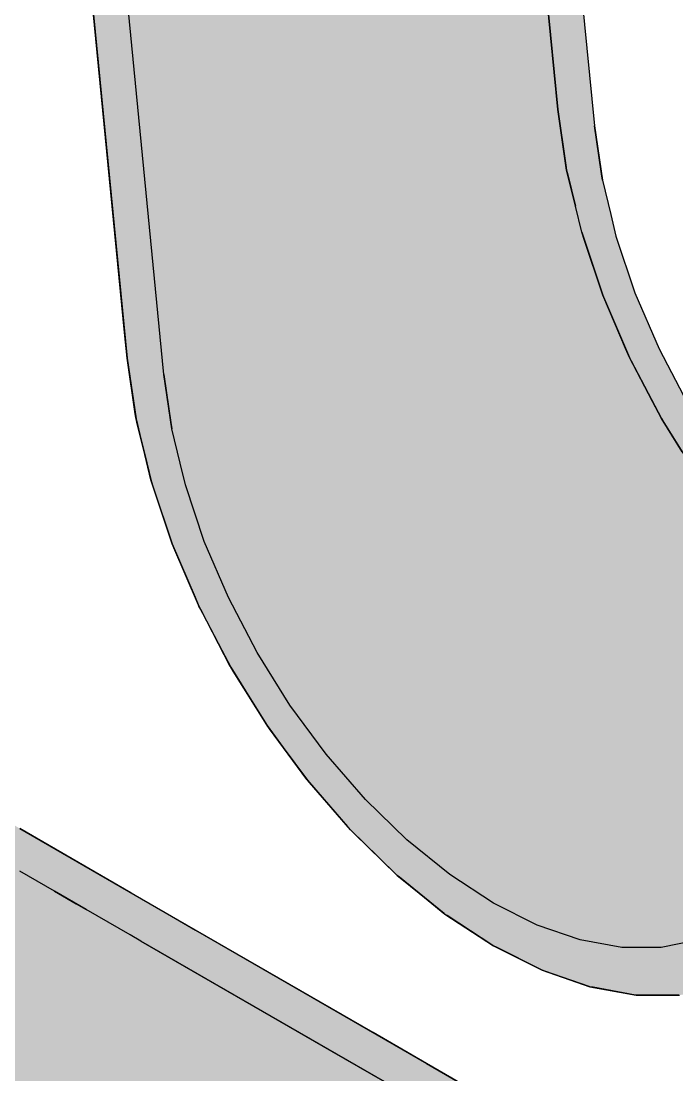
# Model space of a CAD drawing. Extents: x 0 to 2378, y 0 to 1682.
# Drawn here: x 1362.5 to 1400.2, y 1228.6 to 1289.1 of the extents above; entities that cross this region are included whole.
import ezdxf

# ---------------------------------------------------------------- set-up
doc = ezdxf.new("R2010")
doc.units = 0
doc.layers.add('SOMBRA', color=8, linetype='CONTINUOUS')
doc.layers.add('VISIBLE', color=7, linetype='CONTINUOUS')

msp = doc.modelspace()

# ---------------------------------------------------------------- linework, layer by layer
at = {"layer": 'SOMBRA', "color": 253}
for points in [[(1390.3902, 1314.7906), (1389.1941, 1339.7627), (1395.4851, 1283.1136)], [(1389.1941, 1339.7627), (1389.9138, 1339.4721), (1395.4851, 1283.1136)], [(1389.9138, 1339.4721), (1390.0124, 1339.4323), (1395.4851, 1283.1136)], [(1368.6292, 1269.7557), (1389.5483, 1323.4544), (1393.3779, 1284.0444)], [(1368.6292, 1269.7557), (1373.8936, 1314.4161), (1389.5483, 1323.4544)], [(1390.4384, 1314.2946), (1390.3902, 1314.7906), (1395.4851, 1283.1136)], [(1364.7995, 1309.1657), (1373.8936, 1314.4161), (1368.4858, 1271.2305)], [(1368.6292, 1269.7557), (1368.4858, 1271.2305), (1373.8936, 1314.4161)], [(1394.114, 1279.667), (1393.3779, 1284.0444), (1390.4384, 1314.2946)], [(1394.114, 1279.667), (1390.4384, 1314.2946), (1395.9447, 1279.9905)], [(1390.4384, 1314.2946), (1395.4851, 1283.1136), (1395.9447, 1279.9905)], [(1370.747, 1267.5062), (1368.6292, 1269.7557), (1393.3779, 1284.0444)], [(1370.747, 1267.5062), (1393.3779, 1284.0444), (1393.853, 1280.8465)], [(1394.114, 1279.667), (1393.8941, 1280.5702), (1393.3779, 1284.0444)], [(1369.1453, 1266.2815), (1393.853, 1280.8465), (1393.8941, 1280.5702)], [(1369.1453, 1266.2815), (1370.747, 1267.5062), (1393.853, 1280.8465)], [(1392.5712, 1279.5841), (1369.1453, 1266.2815), (1393.8941, 1280.5702)], [(1379.8739, 1270.1184), (1393.9416, 1280.3752), (1394.3973, 1278.5035)], [(1379.8739, 1270.1184), (1392.5712, 1279.5841), (1393.9416, 1280.3752)], [(1392.5712, 1279.5841), (1393.8941, 1280.5702), (1393.9416, 1280.3752)], [(1394.3973, 1278.5035), (1394.114, 1279.667), (1395.9447, 1279.9905)], [(1394.3973, 1278.5035), (1395.9447, 1279.9905), (1396.4267, 1278.0173)], [(1392.5712, 1279.5841), (1369.1928, 1266.0865), (1369.1453, 1266.2815)], [(1392.5712, 1279.5841), (1369.6486, 1264.2148), (1369.1928, 1266.0865)], [(1392.5712, 1279.5841), (1379.8739, 1270.1184), (1369.6486, 1264.2148)], [(1370.0151, 1262.7094), (1394.3973, 1278.5035), (1394.7638, 1276.998)], [(1370.0151, 1262.7094), (1379.8739, 1270.1184), (1394.3973, 1278.5035)], [(1394.9061, 1276.5731), (1394.7638, 1276.998), (1394.3973, 1278.5035)], [(1394.9061, 1276.5731), (1394.3973, 1278.5035), (1396.4267, 1278.0173)], [(1394.9061, 1276.5731), (1396.4267, 1278.0173), (1396.7296, 1276.7776)], [(1395.958, 1273.4297), (1394.9061, 1276.5731), (1396.7296, 1276.7776)], [(1395.958, 1273.4297), (1396.7296, 1276.7776), (1397.8185, 1273.5198)], [(1397.2845, 1270.3178), (1395.958, 1273.4297), (1397.8185, 1273.5198)], [(1397.2845, 1270.3178), (1395.973, 1273.385), (1395.958, 1273.4297)], [(1397.2845, 1270.3178), (1397.8185, 1273.5198), (1399.2045, 1270.2946)], [(1369.6486, 1264.2148), (1379.8739, 1270.1184), (1370.0028, 1262.7597)], [(1370.0151, 1262.7094), (1370.0028, 1262.7597), (1379.8739, 1270.1184)], [(1399.2045, 1270.2946), (1374.4557, 1256.0059), (1376.1033, 1252.8502)], [(1400.852, 1267.1389), (1399.2045, 1270.2946), (1376.1033, 1252.8502)], [(1398.8233, 1267.2768), (1397.5074, 1269.7965), (1397.2845, 1270.3178)], [(1398.8233, 1267.2768), (1397.2845, 1270.3178), (1399.2045, 1270.2946)], [(1398.8233, 1267.2768), (1399.2045, 1270.2946), (1400.852, 1267.1389)], [(1370.747, 1267.5062), (1369.1043, 1266.5578), (1368.6292, 1269.7557)], [(1370.747, 1267.5062), (1369.1381, 1266.3305), (1369.1043, 1266.5578)], [(1369.1453, 1266.2815), (1369.1381, 1266.3305), (1370.747, 1267.5062)], [(1400.852, 1267.1389), (1376.1033, 1252.8502), (1377.9842, 1249.8291)], [(1402.7329, 1264.1178), (1400.852, 1267.1389), (1377.9842, 1249.8291)], [(1400.5315, 1264.3775), (1399.3388, 1266.2897), (1398.8233, 1267.2768)], [(1400.5315, 1264.3775), (1398.8233, 1267.2768), (1400.852, 1267.1389)], [(1402.7329, 1264.1178), (1377.9842, 1249.8291), (1380.0701, 1247)], [(1404.8189, 1261.2887), (1402.7329, 1264.1178), (1380.0701, 1247)], [(1404.8189, 1261.2887), (1380.0701, 1247), (1382.3258, 1244.3994)], [(1407.0746, 1258.6881), (1404.8189, 1261.2887), (1382.3258, 1244.3994)], [(1359.1539, 1245.0485), (1362.6325, 1242.3146), (1361.7175, 1242.8089)], [(1360.2499, 1244.1871), (1364.0322, 1241.5584), (1362.6325, 1242.3146)], [(1361.3601, 1243.4155), (1366.4522, 1240.2509), (1364.0322, 1241.5584)], [(1360.6419, 1243.1715), (1364.0024, 1239.61), (1359.953, 1241.9418)], [(1360.6419, 1243.1715), (1361.5339, 1242.6542), (1365.7056, 1238.6292)], [(1360.6419, 1243.1715), (1365.7056, 1238.6292), (1364.0024, 1239.61)], [(1360.9359, 1243.2312), (1362.6064, 1242.0324), (1361.5339, 1242.6542)], [(1360.9359, 1243.2312), (1361.7175, 1242.8089), (1362.6064, 1242.0324)], [(1361.5339, 1242.6542), (1362.6064, 1242.0324), (1368.0413, 1237.2843)], [(1361.5339, 1242.6542), (1368.0413, 1237.2843), (1365.7056, 1238.6292)], [(1361.7175, 1242.8089), (1364.0752, 1241.1807), (1362.6064, 1242.0324)], [(1361.7175, 1242.8089), (1362.6325, 1242.3146), (1364.0752, 1241.1807)], [(1362.4703, 1242.7256), (1371.1911, 1237.6906), (1366.4522, 1240.2509)], [(1362.6325, 1242.3146), (1367.0942, 1239.4302), (1364.0752, 1241.1807)], [(1362.6325, 1242.3146), (1364.0322, 1241.5584), (1367.0942, 1239.4302)], [(1364.0196, 1239.5917), (1361.2045, 1241.0559), (1359.953, 1241.9418)], [(1364.0024, 1239.61), (1364.0196, 1239.5917), (1359.953, 1241.9418)], [(1362.6064, 1242.0324), (1364.0752, 1241.1807), (1370.1446, 1236.4105)], [(1362.6064, 1242.0324), (1369.7101, 1236.3234), (1368.0413, 1237.2843)], [(1362.6064, 1242.0324), (1370.1446, 1236.4105), (1369.7101, 1236.3234)], [(1364.0322, 1241.5584), (1371.7473, 1236.7321), (1367.0942, 1239.4302)], [(1364.0322, 1241.5584), (1366.4522, 1240.2509), (1372.0246, 1236.7878)], [(1364.0322, 1241.5584), (1372.0246, 1236.7878), (1371.7473, 1236.7321)], [(1364.3544, 1239.2369), (1362.4703, 1240.2761), (1361.2045, 1241.0559)], [(1364.0196, 1239.5917), (1364.3544, 1239.2369), (1361.2045, 1241.0559)], [(1364.0752, 1241.1807), (1367.0942, 1239.4302), (1371.1489, 1236.6121)], [(1364.0752, 1241.1807), (1371.1489, 1236.6121), (1370.1446, 1236.4105)], [(1364.3544, 1239.2369), (1364.4552, 1239.1301), (1362.4703, 1240.2761)], [(1366.4522, 1240.2509), (1371.1911, 1237.6906), (1372.5665, 1236.8965)], [(1366.4522, 1240.2509), (1372.5665, 1236.8965), (1372.0246, 1236.7878)], [(1364.0024, 1239.61), (1365.7362, 1238.5998), (1364.0196, 1239.5917)], [(1364.0024, 1239.61), (1365.7056, 1238.6292), (1365.7362, 1238.5998)], [(1364.0196, 1239.5917), (1366.1513, 1238.1992), (1364.3544, 1239.2369)], [(1364.0196, 1239.5917), (1365.7362, 1238.5998), (1366.1513, 1238.1992)], [(1364.3544, 1239.2369), (1366.2762, 1238.0788), (1364.4552, 1239.1301)], [(1364.3544, 1239.2369), (1366.1513, 1238.1992), (1366.2762, 1238.0788)], [(1367.0942, 1239.4302), (1371.7473, 1236.7321), (1371.1489, 1236.6121)], [(1365.7056, 1238.6292), (1368.0975, 1237.2352), (1365.7362, 1238.5998)], [(1365.7056, 1238.6292), (1368.0413, 1237.2843), (1368.0975, 1237.2352)], [(1365.7362, 1238.5998), (1368.6372, 1236.7637), (1366.1513, 1238.1992)], [(1365.7362, 1238.5998), (1368.0975, 1237.2352), (1368.6372, 1236.7637)], [(1366.1513, 1238.1992), (1368.7995, 1236.6219), (1366.2762, 1238.0788)], [(1366.1513, 1238.1992), (1368.6372, 1236.7637), (1368.7995, 1236.6219)], [(1368.0413, 1237.2843), (1369.6844, 1236.3182), (1368.0975, 1237.2352)], [(1368.0413, 1237.2843), (1369.7101, 1236.3234), (1369.6844, 1236.3182)], [(1368.0975, 1237.2352), (1369.4798, 1236.2771), (1368.6372, 1236.7637)], [(1368.0975, 1237.2352), (1369.6844, 1236.3182), (1369.4798, 1236.2771)], [(1368.6372, 1236.7637), (1369.4181, 1236.2648), (1368.7995, 1236.6219)], [(1368.6372, 1236.7637), (1369.4798, 1236.2771), (1369.4181, 1236.2648)], [(1371.7473, 1236.7321), (1383.6861, 1228.2757), (1369.7101, 1236.3234)], [(1372.5665, 1236.8965), (1385.1776, 1228.9448), (1371.7473, 1236.7321)], [(1371.7473, 1236.7321), (1385.1776, 1228.9448), (1383.6861, 1228.2757)], [(1372.5665, 1236.8965), (1385.8313, 1229.2381), (1385.1776, 1228.9448)], [(1369.4798, 1236.2771), (1383.4438, 1228.167), (1369.4181, 1236.2648)], [(1369.6844, 1236.3182), (1383.4889, 1228.1872), (1369.4798, 1236.2771)], [(1369.4798, 1236.2771), (1383.4889, 1228.1872), (1383.4438, 1228.167)], [(1369.7101, 1236.3234), (1383.6385, 1228.2544), (1369.6844, 1236.3182)], [(1369.6844, 1236.3182), (1383.6385, 1228.2544), (1383.4889, 1228.1872)], [(1369.7101, 1236.3234), (1383.6861, 1228.2757), (1383.6385, 1228.2544)], [(1385.1776, 1228.9448), (1394.38, 1222.1179), (1383.6861, 1228.2757)], [(1385.8313, 1229.2381), (1395.4928, 1222.9637), (1385.1776, 1228.9448)], [(1385.1776, 1228.9448), (1395.4928, 1222.9637), (1394.38, 1222.1179)], [(1385.8313, 1229.2381), (1396.0134, 1223.3595), (1395.4928, 1222.9637)]]:
    msp.add_solid(points, dxfattribs=at)
at = {"layer": 'SOMBRA', "color": 252}
for points in [[(1395.4851, 1283.1136), (1390.0124, 1339.4323), (1378.5746, 1332.8287)], [(1365.2636, 1325.1436), (1370.7363, 1268.8249), (1378.5746, 1332.8287)], [(1395.4851, 1283.1136), (1378.5746, 1332.8287), (1370.7363, 1268.8249)], [(1363.1645, 1325.9912), (1365.6414, 1300.5019), (1370.7363, 1268.8249)], [(1363.1645, 1325.9912), (1370.7363, 1268.8249), (1364.4453, 1325.474)], [(1364.4453, 1325.474), (1370.7363, 1268.8249), (1365.165, 1325.1834)], [(1365.165, 1325.1834), (1370.7363, 1268.8249), (1365.2636, 1325.1436)], [(1365.6896, 1300.0059), (1370.7363, 1268.8249), (1365.6414, 1300.5019)], [(1368.6292, 1269.7557), (1371.196, 1265.7018), (1365.6896, 1300.0059)], [(1365.6896, 1300.0059), (1371.196, 1265.7018), (1370.7363, 1268.8249)], [(1395.4851, 1283.1136), (1370.7363, 1268.8249), (1371.1415, 1266.0716)], [(1395.4851, 1283.1136), (1371.1415, 1266.0716), (1374.0723, 1267.7637)], [(1395.8903, 1280.3603), (1395.4851, 1283.1136), (1374.0723, 1267.7637)], [(1395.9447, 1279.9905), (1395.8903, 1280.3603), (1374.0723, 1267.7637)], [(1381.2273, 1269.2419), (1395.9447, 1279.9905), (1371.196, 1265.7018)], [(1395.9447, 1279.9905), (1374.0723, 1267.7637), (1371.196, 1265.7018)], [(1396.4267, 1278.0173), (1395.9447, 1279.9905), (1381.2273, 1269.2419)], [(1396.7296, 1276.7776), (1396.4267, 1278.0173), (1381.2273, 1269.2419)], [(1393.6117, 1276.125), (1370.0151, 1262.7094), (1394.7638, 1276.998)], [(1371.2242, 1259.0964), (1394.8221, 1276.8238), (1395.973, 1273.385)], [(1371.2242, 1259.0964), (1393.6117, 1276.125), (1394.8221, 1276.8238)], [(1396.7296, 1276.7776), (1381.2273, 1269.2419), (1371.9808, 1262.4889)], [(1396.7296, 1276.7776), (1371.9808, 1262.4889), (1373.0698, 1259.2311)], [(1397.8185, 1273.5198), (1396.7296, 1276.7776), (1373.0698, 1259.2311)], [(1393.6117, 1276.125), (1394.7638, 1276.998), (1394.8221, 1276.8238)], [(1393.6117, 1276.125), (1370.0734, 1262.5351), (1370.0151, 1262.7094)], [(1393.6117, 1276.125), (1371.2072, 1259.1472), (1370.0734, 1262.5351)], [(1371.2242, 1259.0964), (1371.2072, 1259.1472), (1393.6117, 1276.125)], [(1394.4276, 1272.1995), (1371.2242, 1259.0964), (1395.973, 1273.385)], [(1372.7587, 1255.5079), (1396.0736, 1273.1497), (1397.5074, 1269.7965)], [(1372.7587, 1255.5079), (1394.4276, 1272.1995), (1396.0736, 1273.1497)], [(1397.8185, 1273.5198), (1373.0698, 1259.2311), (1374.4557, 1256.0059)], [(1399.2045, 1270.2946), (1397.8185, 1273.5198), (1374.4557, 1256.0059)], [(1394.4276, 1272.1995), (1395.973, 1273.385), (1396.0736, 1273.1497)], [(1394.4276, 1272.1995), (1371.3249, 1258.8611), (1371.2242, 1259.0964)], [(1394.4276, 1272.1995), (1372.7371, 1255.5584), (1371.3249, 1258.8611)], [(1372.7587, 1255.5079), (1372.7371, 1255.5584), (1394.4276, 1272.1995)], [(1368.6292, 1269.7557), (1369.1453, 1266.2815), (1369.3652, 1265.3783)], [(1368.6292, 1269.7557), (1369.3652, 1265.3783), (1371.196, 1265.7018)], [(1396.1974, 1268.7833), (1372.7587, 1255.5079), (1397.5074, 1269.7965)], [(1374.5901, 1252.001), (1397.6105, 1269.5991), (1399.3388, 1266.2897)], [(1374.5901, 1252.001), (1396.1974, 1268.7833), (1397.6105, 1269.5991)], [(1396.1974, 1268.7833), (1397.5074, 1269.7965), (1397.6105, 1269.5991)], [(1381.2273, 1269.2419), (1371.196, 1265.7018), (1371.678, 1263.7286)], [(1381.2273, 1269.2419), (1371.678, 1263.7286), (1371.9808, 1262.4889)], [(1396.1974, 1268.7833), (1372.8618, 1255.3104), (1372.7587, 1255.5079)], [(1396.1974, 1268.7833), (1374.5643, 1252.0504), (1372.8618, 1255.3104)], [(1374.5901, 1252.001), (1374.5643, 1252.0504), (1396.1974, 1268.7833)], [(1371.1415, 1266.0716), (1371.196, 1265.7018), (1374.0723, 1267.7637)], [(1397.8225, 1265.1134), (1374.5901, 1252.001), (1399.3388, 1266.2897)], [(1397.8225, 1265.1134), (1399.3388, 1266.2897), (1399.4767, 1266.0685)], [(1369.6486, 1264.2148), (1371.196, 1265.7018), (1369.3652, 1265.3783)], [(1369.6486, 1264.2148), (1371.678, 1263.7286), (1371.196, 1265.7018)], [(1376.6831, 1248.6452), (1399.4767, 1266.0685), (1401.4318, 1262.9339)], [(1376.6831, 1248.6452), (1397.8225, 1265.1134), (1399.4767, 1266.0685)], [(1397.8225, 1265.1134), (1374.728, 1251.7799), (1374.5901, 1252.001)], [(1397.8225, 1265.1134), (1376.6536, 1248.6925), (1374.728, 1251.7799)], [(1376.6831, 1248.6452), (1376.6536, 1248.6925), (1397.8225, 1265.1134)], [(1370.0151, 1262.7094), (1371.678, 1263.7286), (1369.6486, 1264.2148)], [(1370.0151, 1262.7094), (1371.9808, 1262.4889), (1371.678, 1263.7286)], [(1370.0151, 1262.7094), (1370.1573, 1262.2844), (1371.9808, 1262.4889)], [(1400.1124, 1261.9125), (1376.6831, 1248.6452), (1401.4318, 1262.9339)], [(1379.0024, 1245.5017), (1401.5662, 1262.7518), (1403.7512, 1259.7904)], [(1379.0024, 1245.5017), (1400.1124, 1261.9125), (1401.5662, 1262.7518)], [(1400.1124, 1261.9125), (1401.4318, 1262.9339), (1401.5662, 1262.7518)], [(1371.2093, 1259.141), (1371.9808, 1262.4889), (1370.1573, 1262.2844)], [(1371.2093, 1259.141), (1373.0698, 1259.2311), (1371.9808, 1262.4889)], [(1400.1124, 1261.9125), (1376.8174, 1248.4631), (1376.6831, 1248.6452)], [(1400.1124, 1261.9125), (1378.9697, 1245.546), (1376.8174, 1248.4631)], [(1379.0024, 1245.5017), (1378.9697, 1245.546), (1400.1124, 1261.9125)], [(1402.7499, 1259.0203), (1379.0024, 1245.5017), (1403.7512, 1259.7904)], [(1381.5056, 1242.6113), (1402.7499, 1259.0203), (1403.862, 1259.6623)], [(1381.5056, 1242.6113), (1403.862, 1259.6623), (1406.2543, 1256.9)], [(1371.2242, 1259.0964), (1373.0698, 1259.2311), (1371.2093, 1259.141)], [(1371.2242, 1259.0964), (1374.4557, 1256.0059), (1373.0698, 1259.2311)], [(1371.2242, 1259.0964), (1372.5358, 1256.0291), (1374.4557, 1256.0059)], [(1402.7499, 1259.0203), (1379.1133, 1245.3736), (1379.0024, 1245.5017)], [(1402.7499, 1259.0203), (1381.4703, 1242.652), (1379.1133, 1245.3736)], [(1381.5056, 1242.6113), (1381.4703, 1242.652), (1402.7499, 1259.0203)], [(1404.7484, 1255.755), (1381.5056, 1242.6113), (1406.2543, 1256.9)], [(1384.1572, 1240.0352), (1406.4322, 1256.7272), (1408.906, 1254.3239)], [(1384.1572, 1240.0352), (1404.7484, 1255.755), (1406.4322, 1256.7272)], [(1372.7587, 1255.5079), (1374.4557, 1256.0059), (1372.5358, 1256.0291)], [(1372.7587, 1255.5079), (1376.1033, 1252.8502), (1374.4557, 1256.0059)], [(1372.7587, 1255.5079), (1374.0745, 1252.9882), (1376.1033, 1252.8502)], [(1404.7484, 1255.755), (1381.6834, 1242.4385), (1381.5056, 1242.6113)], [(1404.7484, 1255.755), (1384.1199, 1240.0715), (1381.6834, 1242.4385)], [(1384.1572, 1240.0352), (1384.1199, 1240.0715), (1404.7484, 1255.755)], [(1407.8138, 1253.5075), (1384.1572, 1240.0352), (1408.906, 1254.3239)], [(1386.9008, 1237.8144), (1407.8138, 1253.5075), (1409.04, 1254.2155)], [(1386.9008, 1237.8144), (1409.04, 1254.2155), (1411.6495, 1252.1031)], [(1374.5901, 1252.001), (1376.1033, 1252.8502), (1374.0745, 1252.9882)], [(1407.8138, 1253.5075), (1384.2912, 1239.9268), (1384.1572, 1240.0352)], [(1407.8138, 1253.5075), (1386.8622, 1237.8457), (1384.2912, 1239.9268)], [(1386.9008, 1237.8144), (1386.8622, 1237.8457), (1407.8138, 1253.5075)], [(1374.5901, 1252.001), (1377.9842, 1249.8291), (1376.1033, 1252.8502)], [(1374.5901, 1252.001), (1375.7827, 1250.0888), (1377.9842, 1249.8291)], [(1410.6267, 1251.3549), (1386.9008, 1237.8144), (1411.6495, 1252.1031)], [(1389.6939, 1235.9895), (1410.6267, 1251.3549), (1411.7776, 1252.0194)], [(1389.6939, 1235.9895), (1411.7776, 1252.0194), (1414.4426, 1250.2782)], [(1410.6267, 1251.3549), (1387.0289, 1237.7307), (1386.9008, 1237.8144)], [(1410.6267, 1251.3549), (1389.6545, 1236.0152), (1387.0289, 1237.7307)], [(1389.6939, 1235.9895), (1389.6545, 1236.0152), (1410.6267, 1251.3549)], [(1376.6831, 1248.6452), (1377.9842, 1249.8291), (1375.7827, 1250.0888)], [(1413.0892, 1249.3141), (1389.6939, 1235.9895), (1414.4426, 1250.2782)], [(1392.4869, 1234.5892), (1413.0892, 1249.3141), (1414.612, 1250.1932)], [(1392.4869, 1234.5892), (1414.612, 1250.1932), (1417.2357, 1248.8779)], [(1376.6831, 1248.6452), (1380.0701, 1247), (1377.9842, 1249.8291)], [(1413.0892, 1249.3141), (1389.8633, 1235.9046), (1389.6939, 1235.9895)], [(1413.0892, 1249.3141), (1392.4476, 1234.6089), (1389.8633, 1235.9046)], [(1392.4869, 1234.5892), (1392.4476, 1234.6089), (1413.0892, 1249.3141)], [(1416.0625, 1248.0677), (1392.4869, 1234.5892), (1417.2357, 1248.8779)], [(1395.2305, 1233.6421), (1416.0625, 1248.0677), (1417.3796, 1248.8282)], [(1395.2305, 1233.6421), (1417.3796, 1248.8282), (1419.9793, 1247.9308)], [(1376.6831, 1248.6452), (1377.6041, 1247.397), (1380.0701, 1247)], [(1416.0625, 1248.0677), (1392.6309, 1234.5395), (1392.4869, 1234.5892)], [(1416.0625, 1248.0677), (1395.1919, 1233.6554), (1392.6309, 1234.5395)], [(1395.2305, 1233.6421), (1395.1919, 1233.6554), (1416.0625, 1248.0677)], [(1418.3647, 1246.8536), (1395.2305, 1233.6421), (1419.9793, 1247.9308)], [(1397.8822, 1233.1563), (1418.3647, 1246.8536), (1420.1699, 1247.8958)], [(1397.8822, 1233.1563), (1420.1699, 1247.8958), (1422.6309, 1247.445)], [(1379.0024, 1245.5017), (1380.0701, 1247), (1377.6041, 1247.397)], [(1379.0024, 1245.5017), (1382.3258, 1244.3994), (1380.0701, 1247)], [(1421.3402, 1246.6172), (1397.8822, 1233.1563), (1422.6309, 1247.445)], [(1418.3647, 1246.8536), (1395.4212, 1233.6071), (1395.2305, 1233.6421)], [(1418.3647, 1246.8536), (1397.8448, 1233.1631), (1395.4212, 1233.6071)], [(1397.8822, 1233.1563), (1397.8448, 1233.1631), (1418.3647, 1246.8536)], [(1421.3402, 1246.6172), (1398.0251, 1233.1563), (1397.8822, 1233.1563)], [(1421.3402, 1246.6172), (1400.3501, 1233.1563), (1398.0251, 1233.1563)], [(1379.0024, 1245.5017), (1379.47, 1244.9617), (1382.3258, 1244.3994)], [(1381.2952, 1242.8542), (1382.3258, 1244.3994), (1379.47, 1244.9617)], [(1381.2952, 1242.8542), (1384.7088, 1242.0847), (1382.3258, 1244.3994)], [(1381.5056, 1242.6113), (1384.7088, 1242.0847), (1381.2952, 1242.8542)], [(1381.5056, 1242.6113), (1383.0582, 1241.1029), (1387.1836, 1240.0842)], [(1381.5056, 1242.6113), (1387.1836, 1240.0842), (1384.7088, 1242.0847)], [(1384.1572, 1240.0352), (1387.1836, 1240.0842), (1383.0582, 1241.1029)], [(1362.4703, 1240.2761), (1364.4552, 1239.1301), (1339.8296, 1224.9125)], [(1384.1572, 1240.0352), (1389.6939, 1238.439), (1387.1836, 1240.0842)], [(1384.1572, 1240.0352), (1384.4266, 1239.8172), (1389.6939, 1238.439)], [(1385.413, 1239.0187), (1389.6939, 1238.439), (1384.4266, 1239.8172)], [(1364.4552, 1239.1301), (1341.153, 1224.2378), (1339.8296, 1224.9125)], [(1364.4552, 1239.1301), (1365.7012, 1238.4107), (1341.153, 1224.2378)], [(1385.7217, 1238.7688), (1392.2041, 1237.1857), (1385.413, 1239.0187)], [(1385.413, 1239.0187), (1392.2041, 1237.1857), (1389.6939, 1238.439)], [(1386.9008, 1237.8144), (1394.679, 1236.3283), (1385.7217, 1238.7688)], [(1385.7217, 1238.7688), (1394.679, 1236.3283), (1392.2041, 1237.1857)], [(1365.7012, 1238.4107), (1341.7636, 1223.9264), (1341.153, 1224.2378)], [(1365.7012, 1238.4107), (1366.2762, 1238.0788), (1341.7636, 1223.9264)], [(1366.2762, 1238.0788), (1344.4436, 1222.56), (1341.7636, 1223.9264)], [(1366.2762, 1238.0788), (1368.7995, 1236.6219), (1344.4436, 1222.56)], [(1386.9008, 1237.8144), (1389.6939, 1235.9895), (1392.4869, 1234.5892)], [(1386.9008, 1237.8144), (1392.4869, 1234.5892), (1395.2305, 1233.6421)], [(1386.9008, 1237.8144), (1395.2305, 1233.6421), (1397.8822, 1233.1563)], [(1386.9008, 1237.8144), (1400.096, 1233.1563), (1394.679, 1236.3283)], [(1386.9008, 1237.8144), (1397.8822, 1233.1563), (1400.096, 1233.1563)], [(1368.7995, 1236.6219), (1345.1006, 1222.225), (1344.4436, 1222.56)], [(1368.7995, 1236.6219), (1369.4181, 1236.2648), (1345.1006, 1222.225)], [(1369.4181, 1236.2648), (1356.7465, 1216.2869), (1345.1006, 1222.225)], [(1369.4181, 1236.2648), (1380.3836, 1229.9338), (1356.7465, 1216.2869)], [(1400.096, 1233.1563), (1397.0619, 1235.8915), (1394.679, 1236.3283)], [(1402.8891, 1233.7044), (1401.4036, 1236.3079), (1399.3176, 1235.8874)], [(1400.096, 1233.1563), (1401.3318, 1233.3462), (1397.0619, 1235.8915)], [(1401.3318, 1233.3462), (1399.3176, 1235.8874), (1397.0619, 1235.8915)], [(1401.3318, 1233.3462), (1402.8891, 1233.7044), (1399.3176, 1235.8874)], [(1400.096, 1233.1563), (1400.3853, 1233.1563), (1401.3318, 1233.3462)], [(1380.3836, 1229.9338), (1359.9966, 1214.6298), (1356.7465, 1216.2869)], [(1380.3836, 1229.9338), (1383.4438, 1228.167), (1359.9966, 1214.6298)]]:
    msp.add_solid(points, dxfattribs=at)
at = {"layer": 'SOMBRA', "color": 254}
for points in [[(1407.0746, 1258.6881), (1382.3258, 1244.3994), (1384.7088, 1242.0847)], [(1409.4575, 1256.3733), (1407.0746, 1258.6881), (1384.7088, 1242.0847)], [(1409.4575, 1256.3733), (1384.7088, 1242.0847), (1387.1836, 1240.0842)], [(1411.9324, 1254.3729), (1409.4575, 1256.3733), (1387.1836, 1240.0842)], [(1411.9324, 1254.3729), (1387.1836, 1240.0842), (1389.6939, 1238.439)], [(1414.4426, 1252.7277), (1411.9324, 1254.3729), (1389.6939, 1238.439)], [(1414.4426, 1252.7277), (1389.6939, 1238.439), (1392.2041, 1237.1857)], [(1416.9528, 1251.4744), (1414.4426, 1252.7277), (1392.2041, 1237.1857)], [(1416.9528, 1251.4744), (1392.2041, 1237.1857), (1394.679, 1236.3283)], [(1419.4277, 1250.617), (1416.9528, 1251.4744), (1394.679, 1236.3283)], [(1419.4277, 1250.617), (1394.679, 1236.3283), (1397.0619, 1235.8915)], [(1421.8107, 1250.1802), (1419.4277, 1250.617), (1397.0619, 1235.8915)], [(1421.8107, 1250.1802), (1397.0619, 1235.8915), (1399.3176, 1235.8874)], [(1424.0663, 1250.1761), (1421.8107, 1250.1802), (1399.3176, 1235.8874)], [(1424.0663, 1250.1761), (1399.3176, 1235.8874), (1401.4036, 1236.3079)], [(1337.7215, 1228.4369), (1368.8459, 1239.0446), (1362.4703, 1242.7256)], [(1337.7215, 1228.4369), (1344.1449, 1224.7835), (1368.8459, 1239.0446)], [(1344.1449, 1224.7835), (1372.5665, 1236.8965), (1368.8459, 1239.0446)], [(1344.1449, 1224.7835), (1348.0997, 1222.7706), (1372.5665, 1236.8965)], [(1348.0997, 1222.7706), (1382.7645, 1231.0087), (1372.5665, 1236.8965)], [(1348.0997, 1222.7706), (1358.9396, 1217.2534), (1382.7645, 1231.0087)], [(1358.9396, 1217.2534), (1385.8313, 1229.2381), (1382.7645, 1231.0087)], [(1358.9396, 1217.2534), (1362.1994, 1215.5942), (1385.8313, 1229.2381)], [(1362.1994, 1215.5942), (1393.2269, 1224.9682), (1385.8313, 1229.2381)]]:
    msp.add_solid(points, dxfattribs=at)
at = {"layer": 'VISIBLE'}
for p, q in [((1390.0124, 1339.4323), (1395.4851, 1283.1136)), ((1370.7363, 1268.8249), (1365.2636, 1325.1436)), ((1389.5483, 1323.4544), (1393.3779, 1284.0444)), ((1393.3779, 1284.0444), (1390.4384, 1314.2946)), ((1368.4858, 1271.2305), (1364.7995, 1309.1657)), ((1365.6896, 1300.0059), (1368.6292, 1269.7557)), ((1393.8941, 1280.5702), (1393.3779, 1284.0444)), ((1393.3779, 1284.0444), (1393.853, 1280.8465)), ((1395.4851, 1283.1136), (1395.9447, 1279.9905)), ((1395.8903, 1280.3603), (1395.4851, 1283.1136)), ((1393.853, 1280.8465), (1393.8941, 1280.5702)), ((1394.114, 1279.667), (1393.8941, 1280.5702)), ((1393.8941, 1280.5702), (1393.9416, 1280.3752)), ((1393.9416, 1280.3752), (1394.3973, 1278.5035)), ((1395.9447, 1279.9905), (1395.8903, 1280.3603)), ((1394.3973, 1278.5035), (1394.114, 1279.667)), ((1395.9447, 1279.9905), (1396.4267, 1278.0173)), ((1394.7638, 1276.998), (1394.3973, 1278.5035)), ((1396.4267, 1278.0173), (1396.7296, 1276.7776)), ((1394.9061, 1276.5731), (1394.7638, 1276.998)), ((1394.7638, 1276.998), (1394.8221, 1276.8238)), ((1394.8221, 1276.8238), (1395.973, 1273.385)), ((1395.958, 1273.4297), (1394.9061, 1276.5731)), ((1396.7296, 1276.7776), (1397.8185, 1273.5198)), ((1395.973, 1273.385), (1395.958, 1273.4297)), ((1397.2845, 1270.3178), (1395.973, 1273.385)), ((1395.973, 1273.385), (1396.0736, 1273.1497)), ((1396.0736, 1273.1497), (1397.5074, 1269.7965)), ((1397.8185, 1273.5198), (1399.2045, 1270.2946)), ((1368.6292, 1269.7557), (1368.4858, 1271.2305)), ((1397.5074, 1269.7965), (1397.2845, 1270.3178)), ((1399.2045, 1270.2946), (1400.852, 1267.1389)), ((1368.6292, 1269.7557), (1369.1453, 1266.2815)), ((1369.1043, 1266.5578), (1368.6292, 1269.7557)), ((1398.8233, 1267.2768), (1397.5074, 1269.7965)), ((1397.5074, 1269.7965), (1397.6105, 1269.5991)), ((1397.6105, 1269.5991), (1399.3388, 1266.2897)), ((1371.196, 1265.7018), (1370.7363, 1268.8249)), ((1370.7363, 1268.8249), (1371.1415, 1266.0716)), ((1399.3388, 1266.2897), (1398.8233, 1267.2768)), ((1369.1381, 1266.3305), (1369.1043, 1266.5578)), ((1369.1453, 1266.2815), (1369.1381, 1266.3305)), ((1369.1453, 1266.2815), (1369.3652, 1265.3783)), ((1369.1928, 1266.0865), (1369.1453, 1266.2815)), ((1400.5315, 1264.3775), (1399.3388, 1266.2897)), ((1399.3388, 1266.2897), (1399.4767, 1266.0685)), ((1369.6486, 1264.2148), (1369.1928, 1266.0865)), ((1371.1415, 1266.0716), (1371.196, 1265.7018)), ((1371.678, 1263.7286), (1371.196, 1265.7018)), ((1399.4767, 1266.0685), (1401.4318, 1262.9339)), ((1369.3652, 1265.3783), (1369.6486, 1264.2148)), ((1369.6486, 1264.2148), (1370.0151, 1262.7094)), ((1370.0028, 1262.7597), (1369.6486, 1264.2148)), ((1371.9808, 1262.4889), (1371.678, 1263.7286)), ((1370.0151, 1262.7094), (1370.0028, 1262.7597)), ((1370.0151, 1262.7094), (1370.1573, 1262.2844)), ((1370.0734, 1262.5351), (1370.0151, 1262.7094)), ((1371.2072, 1259.1472), (1370.0734, 1262.5351)), ((1370.1573, 1262.2844), (1371.2093, 1259.141)), ((1373.0698, 1259.2311), (1371.9808, 1262.4889)), ((1371.2242, 1259.0964), (1371.2072, 1259.1472)), ((1371.2093, 1259.141), (1371.2242, 1259.0964)), ((1371.2242, 1259.0964), (1372.5358, 1256.0291)), ((1371.3249, 1258.8611), (1371.2242, 1259.0964)), ((1374.4557, 1256.0059), (1373.0698, 1259.2311)), ((1372.7371, 1255.5584), (1371.3249, 1258.8611)), ((1372.5358, 1256.0291), (1372.7587, 1255.5079)), ((1376.1033, 1252.8502), (1374.4557, 1256.0059)), ((1372.7587, 1255.5079), (1372.7371, 1255.5584)), ((1372.7587, 1255.5079), (1374.0745, 1252.9882)), ((1372.8618, 1255.3104), (1372.7587, 1255.5079)), ((1374.5643, 1252.0504), (1372.8618, 1255.3104)), ((1374.0745, 1252.9882), (1374.5901, 1252.001)), ((1377.9842, 1249.8291), (1376.1033, 1252.8502)), ((1374.5901, 1252.001), (1374.5643, 1252.0504)), ((1374.5901, 1252.001), (1375.7827, 1250.0888)), ((1374.728, 1251.7799), (1374.5901, 1252.001)), ((1376.6536, 1248.6925), (1374.728, 1251.7799)), ((1375.7827, 1250.0888), (1376.6831, 1248.6452)), ((1380.0701, 1247), (1377.9842, 1249.8291)), ((1376.6831, 1248.6452), (1376.6536, 1248.6925)), ((1376.6831, 1248.6452), (1377.6041, 1247.397)), ((1376.8174, 1248.4631), (1376.6831, 1248.6452)), ((1378.9697, 1245.546), (1376.8174, 1248.4631)), ((1377.6041, 1247.397), (1379.0024, 1245.5017)), ((1382.3258, 1244.3994), (1380.0701, 1247)), ((1379.0024, 1245.5017), (1378.9697, 1245.546)), ((1379.0024, 1245.5017), (1379.47, 1244.9617)), ((1379.1133, 1245.3736), (1379.0024, 1245.5017)), ((1381.4703, 1242.652), (1379.1133, 1245.3736)), ((1379.47, 1244.9617), (1381.2952, 1242.8542)), ((1384.7088, 1242.0847), (1382.3258, 1244.3994)), ((1362.4703, 1242.7256), (1371.1911, 1237.6906)), ((1368.8459, 1239.0446), (1362.4703, 1242.7256)), ((1381.2952, 1242.8542), (1381.5056, 1242.6113)), ((1381.5056, 1242.6113), (1381.4703, 1242.652)), ((1381.5056, 1242.6113), (1383.0582, 1241.1029)), ((1381.6834, 1242.4385), (1381.5056, 1242.6113)), ((1384.1199, 1240.0715), (1381.6834, 1242.4385)), ((1387.1836, 1240.0842), (1384.7088, 1242.0847)), ((1383.0582, 1241.1029), (1384.1572, 1240.0352)), ((1364.4552, 1239.1301), (1362.4703, 1240.2761)), ((1384.1572, 1240.0352), (1384.1199, 1240.0715)), ((1384.1572, 1240.0352), (1384.4266, 1239.8172)), ((1384.2912, 1239.9268), (1384.1572, 1240.0352)), ((1386.8622, 1237.8457), (1384.2912, 1239.9268)), ((1384.4266, 1239.8172), (1385.413, 1239.0187)), ((1389.6939, 1238.439), (1387.1836, 1240.0842)), ((1366.2762, 1238.0788), (1364.4552, 1239.1301)), ((1364.4552, 1239.1301), (1365.7012, 1238.4107)), ((1372.5665, 1236.8965), (1368.8459, 1239.0446)), ((1385.413, 1239.0187), (1385.7217, 1238.7688)), ((1385.7217, 1238.7688), (1386.9008, 1237.8144)), ((1392.2041, 1237.1857), (1389.6939, 1238.439)), ((1365.7012, 1238.4107), (1366.2762, 1238.0788)), ((1368.7995, 1236.6219), (1366.2762, 1238.0788)), ((1386.9008, 1237.8144), (1386.8622, 1237.8457)), ((1386.9008, 1237.8144), (1389.6939, 1235.9895)), ((1387.0289, 1237.7307), (1386.9008, 1237.8144)), ((1371.1911, 1237.6906), (1372.5665, 1236.8965)), ((1389.6545, 1236.0152), (1387.0289, 1237.7307)), ((1369.4181, 1236.2648), (1368.7995, 1236.6219)), ((1372.5665, 1236.8965), (1385.8313, 1229.2381)), ((1382.7645, 1231.0087), (1372.5665, 1236.8965)), ((1394.679, 1236.3283), (1392.2041, 1237.1857)), ((1383.4438, 1228.167), (1369.4181, 1236.2648)), ((1369.4181, 1236.2648), (1380.3836, 1229.9338)), ((1389.6939, 1235.9895), (1389.6545, 1236.0152)), ((1397.0619, 1235.8915), (1394.679, 1236.3283)), ((1401.4036, 1236.3079), (1399.3176, 1235.8874)), ((1389.6939, 1235.9895), (1392.4869, 1234.5892)), ((1389.8633, 1235.9046), (1389.6939, 1235.9895)), ((1392.4476, 1234.6089), (1389.8633, 1235.9046)), ((1399.3176, 1235.8874), (1397.0619, 1235.8915)), ((1392.4869, 1234.5892), (1392.4476, 1234.6089)), ((1392.4869, 1234.5892), (1395.2305, 1233.6421)), ((1392.6309, 1234.5395), (1392.4869, 1234.5892)), ((1395.1919, 1233.6554), (1392.6309, 1234.5395)), ((1395.2305, 1233.6421), (1395.1919, 1233.6554)), ((1395.2305, 1233.6421), (1397.8822, 1233.1563)), ((1395.4212, 1233.6071), (1395.2305, 1233.6421)), ((1397.8448, 1233.1631), (1395.4212, 1233.6071)), ((1397.8822, 1233.1563), (1397.8448, 1233.1631)), ((1397.8822, 1233.1563), (1400.096, 1233.1563)), ((1398.0251, 1233.1563), (1397.8822, 1233.1563)), ((1400.3501, 1233.1563), (1398.0251, 1233.1563)), ((1400.096, 1233.1563), (1400.3853, 1233.1563)), ((1385.8313, 1229.2381), (1382.7645, 1231.0087)), ((1380.3836, 1229.9338), (1383.4438, 1228.167)), ((1385.8313, 1229.2381), (1396.0134, 1223.3595)), ((1393.2269, 1224.9682), (1385.8313, 1229.2381))]:
    msp.add_line(p, q, dxfattribs=at)

doc.saveas('drawing.dxf')
